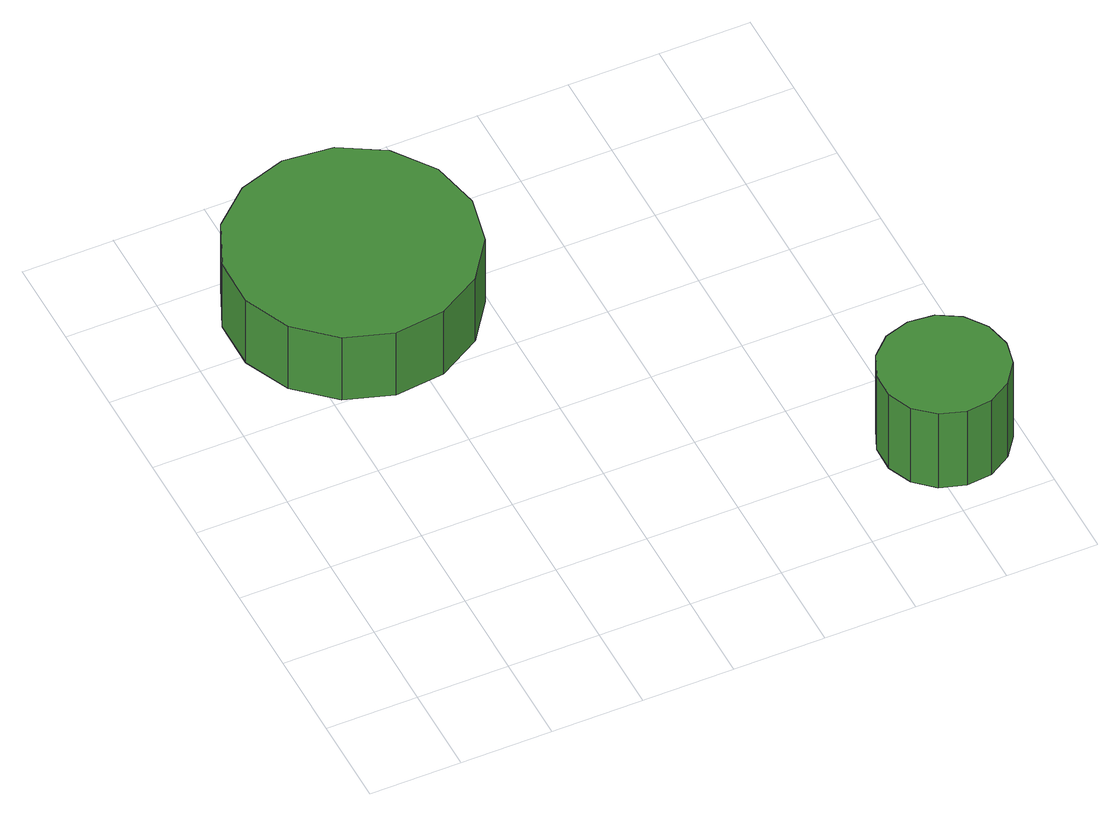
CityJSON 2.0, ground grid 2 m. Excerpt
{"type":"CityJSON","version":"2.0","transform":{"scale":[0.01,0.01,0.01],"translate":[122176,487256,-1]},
"CityObjects":{
"tree1":{"type":"SolitaryVegetationObject","attributes":{"function":"something"},"geometry":[{"type":"MultiSurface","lod":"1","boundaries":[[[0,1,2,3,4,5,6,7,8,9,10,11,12,13,14]],[[15,16,17,18,19,20,21,22,23,24,25,26,27,28,29]],[[0,29,28,1]],[[1,28,27,2]],[[2,27,26,3]],[[3,26,25,4]],[[4,25,24,5]],[[5,24,23,6]],[[6,23,22,7]],[[7,22,21,8]],[[8,21,20,9]],[[9,20,19,10]],[[10,19,18,11]],[[11,18,17,12]],[[12,17,16,13]],[[13,16,15,14]],[[14,15,29,0]]]}]},
"tree2":{"type":"SolitaryVegetationObject","attributes":{"function":"something"},"geometry":[{"type":"MultiSurface","lod":"1","boundaries":[[[30,31,32,33,34,35,36,37,38,39,40,41,42,43,44]],[[45,46,47,48,49,50,51,52,53,54,55,56,57,58,59]],[[30,59,58,31]],[[31,58,57,32]],[[32,57,56,33]],[[33,56,55,34]],[[34,55,54,35]],[[35,54,53,36]],[[36,53,52,37]],[[37,52,51,38]],[[38,51,50,39]],[[39,50,49,40]],[[40,49,48,41]],[[41,48,47,42]],[[42,47,46,43]],[[43,46,45,44]],[[44,45,59,30]]]}]}
},
"vertices":[
[616,1037,254],[593,1145,254],[528,1234,254],[433,1289,254],[323,1300,254],[219,1266,254],[137,1193,254],[92,1092,254],[92,982,254],[137,881,254],[219,807,254],[323,773,254],[433,785,254],[528,840,254],[593,929,254],[593,929,77],[528,840,77],[433,785,77],[323,773,77],[219,807,77],[137,881,77],[92,982,77],[92,1092,77],[137,1193,77],[219,1266,77],[323,1300,77],[433,1289,77],[528,1234,77],[593,1145,77],[616,1037,77],
[1389,196,288],[1377,252,288],[1343,299,288],[1294,327,288],[1237,333,288],[1182,316,288],[1140,277,288],[1117,225,288],[1117,168,288],[1140,115,288],[1182,77,288],[1237,59,288],[1294,65,288],[1343,94,288],[1377,140,288],[1377,140,78],[1343,94,78],[1294,65,78],[1237,59,78],[1182,77,78],[1140,115,78],[1117,168,78],[1117,225,78],[1140,277,78],[1182,316,78],[1237,333,78],[1294,327,78],[1343,299,78],[1377,252,78],[1389,196,78]
]}
